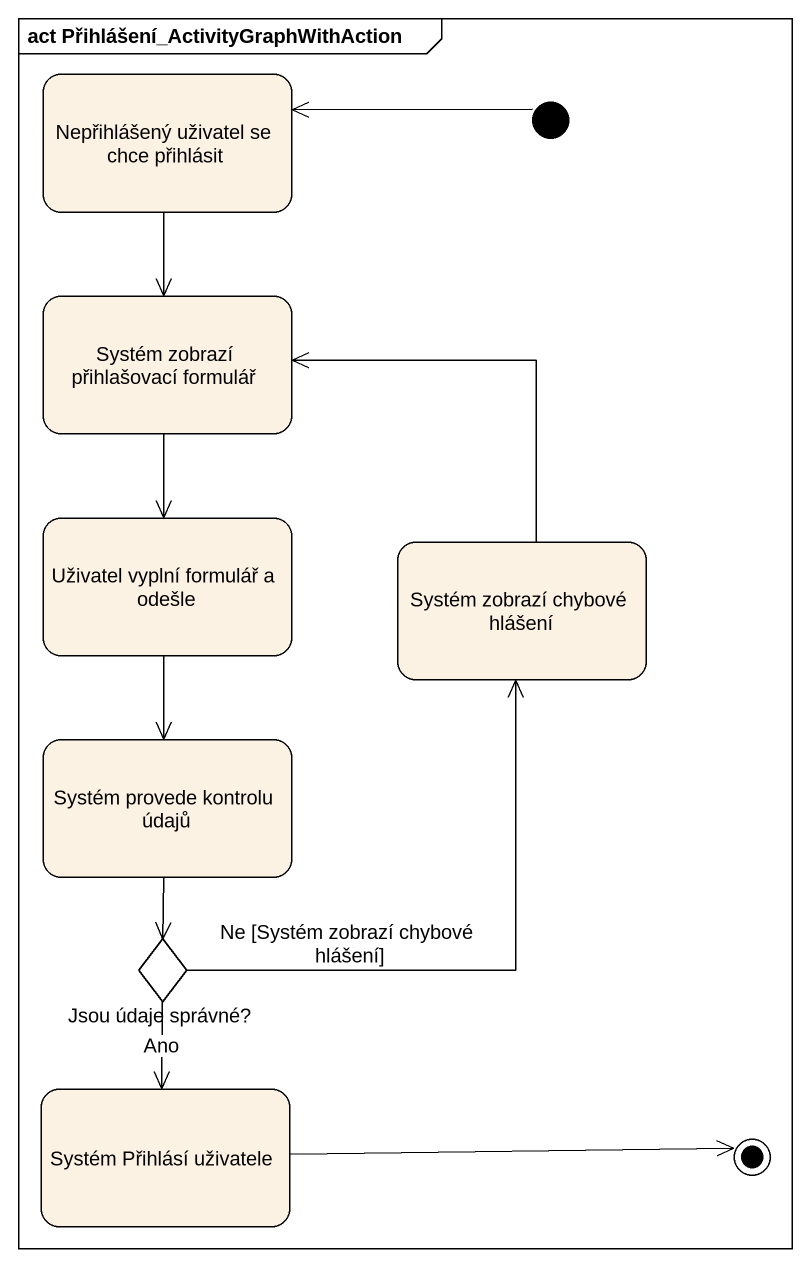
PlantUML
@startuml
mainframe act Přihlášení_ActivityGraphWithAction
hide empty description
state "Nepřihlášený uživatel se chce přihlásit" as Nepřihlášený_uživatel_se
state "Systém zobrazí přihlašovací formulář" as Systém_zobrazí_přihlašovací
state "Uživatel vyplní formulář a odešle" as Uživatel_vyplní_formulář_a
state "Systém zobrazí chybové hlášení" as Systém_zobrazí_chybové
state "Systém provede kontrolu údajů" as Systém_provede_kontrolu
state "Jsou údaje správné?" as Jsou_údaje_správné <<choice>>
state "Systém Přihlásí uživatele" as Systém_Přihlásí_uživatele
[*] -left-> Nepřihlášený_uživatel_se
Nepřihlášený_uživatel_se --> Systém_zobrazí_přihlašovací
Systém_zobrazí_přihlašovací --> Uživatel_vyplní_formulář_a
Uživatel_vyplní_formulář_a --> Systém_provede_kontrolu
Systém_zobrazí_chybové -up-> Systém_zobrazí_přihlašovací
Systém_provede_kontrolu --> Jsou_údaje_správné
Jsou_údaje_správné -up-> Systém_zobrazí_chybové : Ne [Systém zobrazí chybové hlášení]
Jsou_údaje_správné --> Systém_Přihlásí_uživatele : Ano
Systém_Přihlásí_uživatele -right-> [*]
@enduml
